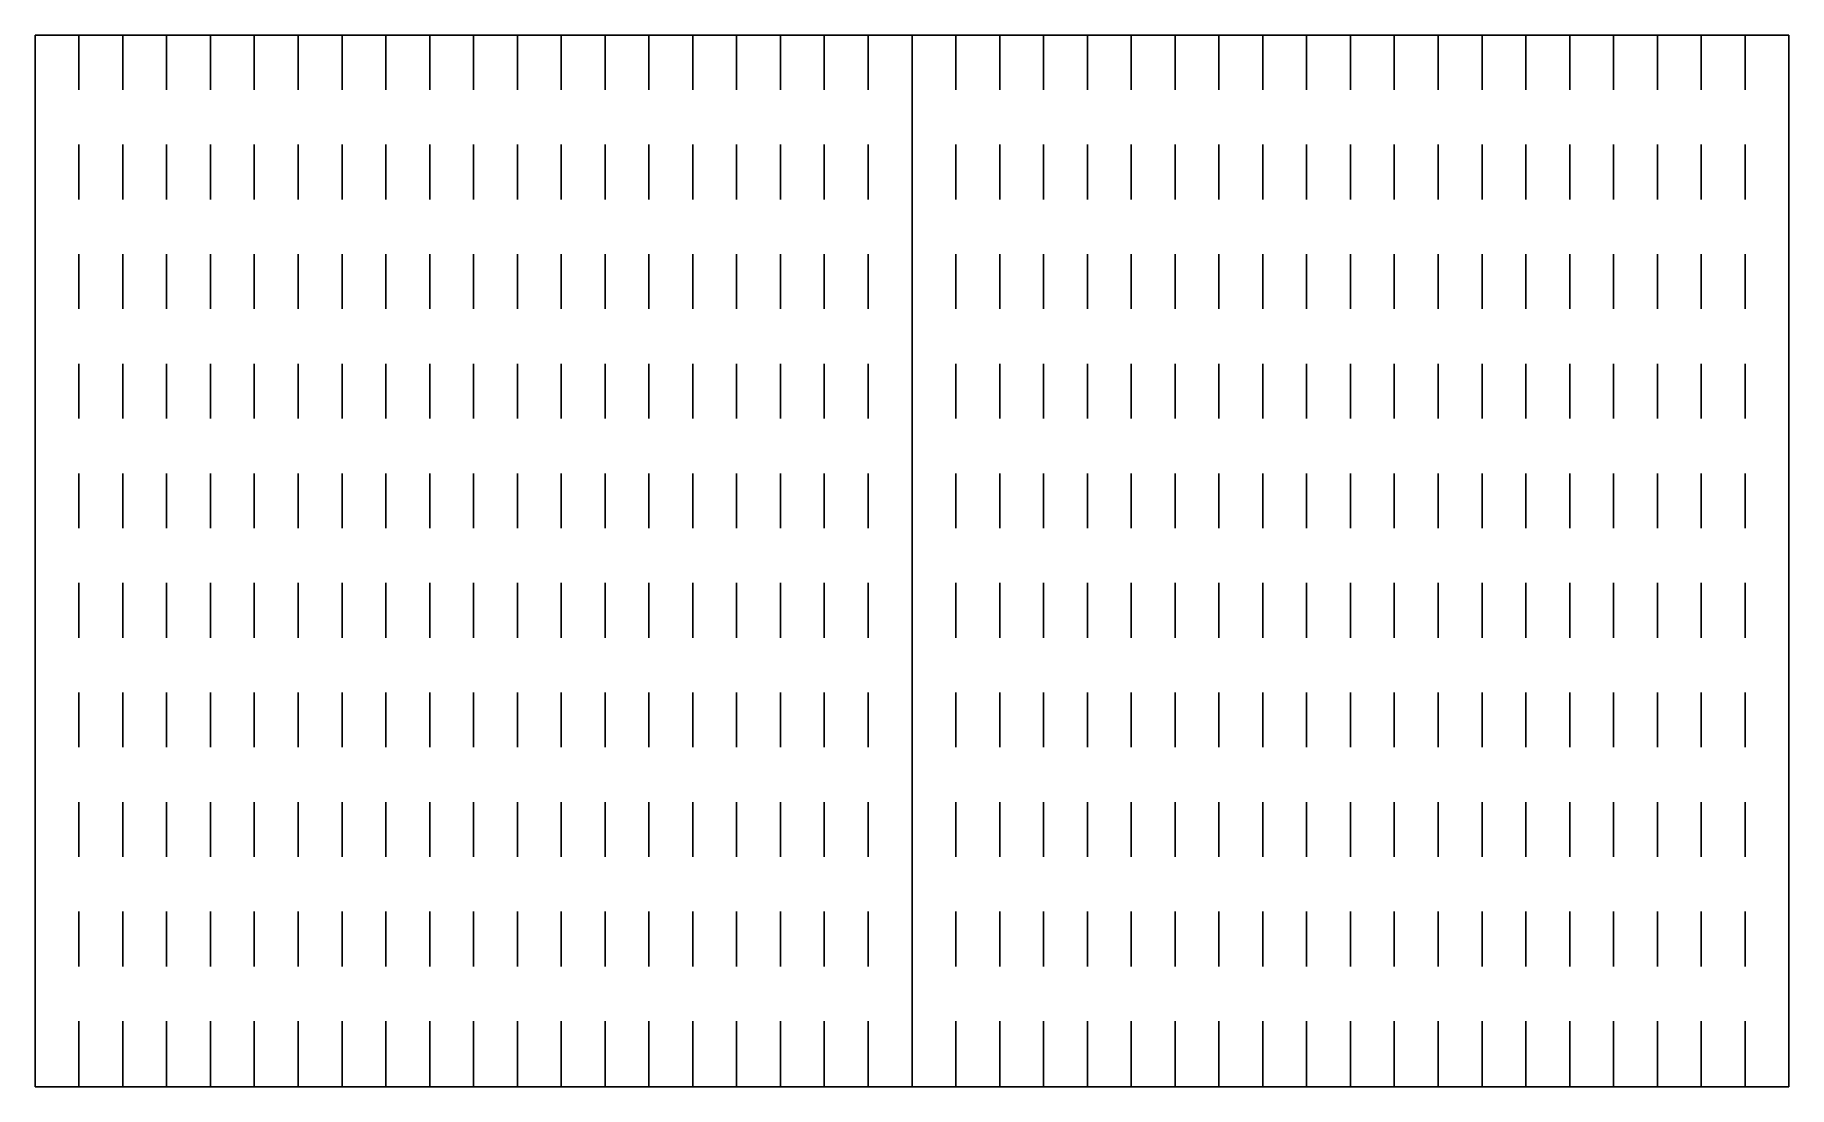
# Model space of a CAD drawing. Header units: millimetres. Extents: x 0 to 1600, y 0 to 960.
import ezdxf

# ---------------------------------------------------------------- set-up
doc = ezdxf.new("R2010")
doc.units = ezdxf.units.MM
doc.header["$LTSCALE"] = 65.395
doc.layers.add('lagenCSM', color=1, linetype='CONTINUOUS')

msp = doc.modelspace()

# ---------------------------------------------------------------- linework, layer by layer
at = {"layer": 'lagenCSM'}
for p, q in [((0, 0), (0, 960)), ((0, 960), (800, 960)), ((40, 910), (40, 960)), ((80, 910), (80, 960)), ((120, 910), (120, 960)), ((160, 910), (160, 960)), ((200, 910), (200, 960)), ((240, 910), (240, 960)), ((280, 910), (280, 960)), ((320, 910), (320, 960)), ((360, 910), (360, 960)), ((400, 910), (400, 960)), ((440, 910), (440, 960)), ((480, 910), (480, 960)), ((520, 910), (520, 960)), ((560, 910), (560, 960)), ((600, 910), (600, 960)), ((640, 910), (640, 960)), ((680, 910), (680, 960)), ((720, 910), (720, 960)), ((760, 910), (760, 960)), ((800, 0), (800, 960)), ((800, 960), (1600, 960)), ((840, 910), (840, 960)), ((880, 910), (880, 960)), ((920, 910), (920, 960)), ((960, 910), (960, 960)), ((1000, 910), (1000, 960)), ((1040, 910), (1040, 960)), ((1080, 910), (1080, 960)), ((1120, 910), (1120, 960)), ((1160, 910), (1160, 960)), ((1200, 910), (1200, 960)), ((1240, 910), (1240, 960)), ((1280, 910), (1280, 960)), ((1320, 910), (1320, 960)), ((1360, 910), (1360, 960)), ((1400, 910), (1400, 960)), ((1440, 910), (1440, 960)), ((1480, 910), (1480, 960)), ((1520, 910), (1520, 960)), ((1560, 910), (1560, 960)), ((1600, 0), (1600, 960)), ((40, 810), (40, 860)), ((80, 810), (80, 860)), ((120, 810), (120, 860)), ((160, 810), (160, 860)), ((200, 810), (200, 860)), ((240, 810), (240, 860)), ((280, 810), (280, 860)), ((320, 810), (320, 860)), ((360, 810), (360, 860)), ((400, 810), (400, 860)), ((440, 810), (440, 860)), ((480, 810), (480, 860)), ((520, 810), (520, 860)), ((560, 810), (560, 860)), ((600, 810), (600, 860)), ((640, 810), (640, 860)), ((680, 810), (680, 860)), ((720, 810), (720, 860)), ((760, 810), (760, 860)), ((840, 810), (840, 860)), ((880, 810), (880, 860)), ((920, 810), (920, 860)), ((960, 810), (960, 860)), ((1000, 810), (1000, 860)), ((1040, 810), (1040, 860)), ((1080, 810), (1080, 860)), ((1120, 810), (1120, 860)), ((1160, 810), (1160, 860)), ((1200, 810), (1200, 860)), ((1240, 810), (1240, 860)), ((1280, 810), (1280, 860)), ((1320, 810), (1320, 860)), ((1360, 810), (1360, 860)), ((1400, 810), (1400, 860)), ((1440, 810), (1440, 860)), ((1480, 810), (1480, 860)), ((1520, 810), (1520, 860)), ((1560, 810), (1560, 860)), ((40, 710), (40, 760)), ((80, 710), (80, 760)), ((120, 710), (120, 760)), ((160, 710), (160, 760)), ((200, 710), (200, 760)), ((240, 710), (240, 760)), ((280, 710), (280, 760)), ((320, 710), (320, 760)), ((360, 710), (360, 760)), ((400, 710), (400, 760)), ((440, 710), (440, 760)), ((480, 710), (480, 760)), ((520, 710), (520, 760)), ((560, 710), (560, 760)), ((600, 710), (600, 760)), ((640, 710), (640, 760)), ((680, 710), (680, 760)), ((720, 710), (720, 760)), ((760, 710), (760, 760)), ((840, 710), (840, 760)), ((880, 710), (880, 760)), ((920, 710), (920, 760)), ((960, 710), (960, 760)), ((1000, 710), (1000, 760)), ((1040, 710), (1040, 760)), ((1080, 710), (1080, 760)), ((1120, 710), (1120, 760)), ((1160, 710), (1160, 760)), ((1200, 710), (1200, 760)), ((1240, 710), (1240, 760)), ((1280, 710), (1280, 760)), ((1320, 710), (1320, 760)), ((1360, 710), (1360, 760)), ((1400, 710), (1400, 760)), ((1440, 710), (1440, 760)), ((1480, 710), (1480, 760)), ((1520, 710), (1520, 760)), ((1560, 710), (1560, 760)), ((40, 610), (40, 660)), ((80, 610), (80, 660)), ((120, 610), (120, 660)), ((160, 610), (160, 660)), ((200, 610), (200, 660)), ((240, 610), (240, 660)), ((280, 610), (280, 660)), ((320, 610), (320, 660)), ((360, 610), (360, 660)), ((400, 610), (400, 660)), ((440, 610), (440, 660)), ((480, 610), (480, 660)), ((520, 610), (520, 660)), ((560, 610), (560, 660)), ((600, 610), (600, 660)), ((640, 610), (640, 660)), ((680, 610), (680, 660)), ((720, 610), (720, 660)), ((760, 610), (760, 660)), ((840, 610), (840, 660)), ((880, 610), (880, 660)), ((920, 610), (920, 660)), ((960, 610), (960, 660)), ((1000, 610), (1000, 660)), ((1040, 610), (1040, 660)), ((1080, 610), (1080, 660)), ((1120, 610), (1120, 660)), ((1160, 610), (1160, 660)), ((1200, 610), (1200, 660)), ((1240, 610), (1240, 660)), ((1280, 610), (1280, 660)), ((1320, 610), (1320, 660)), ((1360, 610), (1360, 660)), ((1400, 610), (1400, 660)), ((1440, 610), (1440, 660)), ((1480, 610), (1480, 660)), ((1520, 610), (1520, 660)), ((1560, 610), (1560, 660)), ((40, 510), (40, 560)), ((80, 510), (80, 560)), ((120, 510), (120, 560)), ((160, 510), (160, 560)), ((200, 510), (200, 560)), ((240, 510), (240, 560)), ((280, 510), (280, 560)), ((320, 510), (320, 560)), ((360, 510), (360, 560)), ((400, 510), (400, 560)), ((440, 510), (440, 560)), ((480, 510), (480, 560)), ((520, 510), (520, 560)), ((560, 510), (560, 560)), ((600, 510), (600, 560)), ((640, 510), (640, 560)), ((680, 510), (680, 560)), ((720, 510), (720, 560)), ((760, 510), (760, 560)), ((840, 510), (840, 560)), ((880, 510), (880, 560)), ((920, 510), (920, 560)), ((960, 510), (960, 560)), ((1000, 510), (1000, 560)), ((1040, 510), (1040, 560)), ((1080, 510), (1080, 560)), ((1120, 510), (1120, 560)), ((1160, 510), (1160, 560)), ((1200, 510), (1200, 560)), ((1240, 510), (1240, 560)), ((1280, 510), (1280, 560)), ((1320, 510), (1320, 560)), ((1360, 510), (1360, 560)), ((1400, 510), (1400, 560)), ((1440, 510), (1440, 560)), ((1480, 510), (1480, 560)), ((1520, 510), (1520, 560)), ((1560, 510), (1560, 560)), ((40, 410), (40, 460)), ((80, 410), (80, 460)), ((120, 410), (120, 460)), ((160, 410), (160, 460)), ((200, 410), (200, 460)), ((240, 410), (240, 460)), ((280, 410), (280, 460)), ((320, 410), (320, 460)), ((360, 410), (360, 460)), ((400, 410), (400, 460)), ((440, 410), (440, 460)), ((480, 410), (480, 460)), ((520, 410), (520, 460)), ((560, 410), (560, 460)), ((600, 410), (600, 460)), ((640, 410), (640, 460)), ((680, 410), (680, 460)), ((720, 410), (720, 460)), ((760, 410), (760, 460)), ((840, 410), (840, 460)), ((880, 410), (880, 460)), ((920, 410), (920, 460)), ((960, 410), (960, 460)), ((1000, 410), (1000, 460)), ((1040, 410), (1040, 460)), ((1080, 410), (1080, 460)), ((1120, 410), (1120, 460)), ((1160, 410), (1160, 460)), ((1200, 410), (1200, 460)), ((1240, 410), (1240, 460)), ((1280, 410), (1280, 460)), ((1320, 410), (1320, 460)), ((1360, 410), (1360, 460)), ((1400, 410), (1400, 460)), ((1440, 410), (1440, 460)), ((1480, 410), (1480, 460)), ((1520, 410), (1520, 460)), ((1560, 410), (1560, 460)), ((40, 310), (40, 360)), ((80, 310), (80, 360)), ((120, 310), (120, 360)), ((160, 310), (160, 360)), ((200, 310), (200, 360)), ((240, 310), (240, 360)), ((280, 310), (280, 360)), ((320, 310), (320, 360)), ((360, 310), (360, 360)), ((400, 310), (400, 360)), ((440, 310), (440, 360)), ((480, 310), (480, 360)), ((520, 310), (520, 360)), ((560, 310), (560, 360)), ((600, 310), (600, 360)), ((640, 310), (640, 360)), ((680, 310), (680, 360)), ((720, 310), (720, 360)), ((760, 310), (760, 360)), ((840, 310), (840, 360)), ((880, 310), (880, 360)), ((920, 310), (920, 360)), ((960, 310), (960, 360)), ((1000, 310), (1000, 360)), ((1040, 310), (1040, 360)), ((1080, 310), (1080, 360)), ((1120, 310), (1120, 360)), ((1160, 310), (1160, 360)), ((1200, 310), (1200, 360)), ((1240, 310), (1240, 360)), ((1280, 310), (1280, 360)), ((1320, 310), (1320, 360)), ((1360, 310), (1360, 360)), ((1400, 310), (1400, 360)), ((1440, 310), (1440, 360)), ((1480, 310), (1480, 360)), ((1520, 310), (1520, 360)), ((1560, 310), (1560, 360)), ((40, 210), (40, 260)), ((80, 210), (80, 260)), ((120, 210), (120, 260)), ((160, 210), (160, 260)), ((200, 210), (200, 260)), ((240, 210), (240, 260)), ((280, 210), (280, 260)), ((320, 210), (320, 260)), ((360, 210), (360, 260)), ((400, 210), (400, 260)), ((440, 210), (440, 260)), ((480, 210), (480, 260)), ((520, 210), (520, 260)), ((560, 210), (560, 260)), ((600, 210), (600, 260)), ((640, 210), (640, 260)), ((680, 210), (680, 260)), ((720, 210), (720, 260)), ((760, 210), (760, 260)), ((840, 210), (840, 260)), ((880, 210), (880, 260)), ((920, 210), (920, 260)), ((960, 210), (960, 260)), ((1000, 210), (1000, 260)), ((1040, 210), (1040, 260)), ((1080, 210), (1080, 260)), ((1120, 210), (1120, 260)), ((1160, 210), (1160, 260)), ((1200, 210), (1200, 260)), ((1240, 210), (1240, 260)), ((1280, 210), (1280, 260)), ((1320, 210), (1320, 260)), ((1360, 210), (1360, 260)), ((1400, 210), (1400, 260)), ((1440, 210), (1440, 260)), ((1480, 210), (1480, 260)), ((1520, 210), (1520, 260)), ((1560, 210), (1560, 260)), ((40, 110), (40, 160)), ((80, 110), (80, 160)), ((120, 110), (120, 160)), ((160, 110), (160, 160)), ((200, 110), (200, 160)), ((240, 110), (240, 160)), ((280, 110), (280, 160)), ((320, 110), (320, 160)), ((360, 110), (360, 160)), ((400, 110), (400, 160)), ((440, 110), (440, 160)), ((480, 110), (480, 160)), ((520, 110), (520, 160)), ((560, 110), (560, 160)), ((600, 110), (600, 160)), ((640, 110), (640, 160)), ((680, 110), (680, 160)), ((720, 110), (720, 160)), ((760, 110), (760, 160)), ((840, 110), (840, 160)), ((880, 110), (880, 160)), ((920, 110), (920, 160)), ((960, 110), (960, 160)), ((1000, 110), (1000, 160)), ((1040, 110), (1040, 160)), ((1080, 110), (1080, 160)), ((1120, 110), (1120, 160)), ((1160, 110), (1160, 160)), ((1200, 110), (1200, 160)), ((1240, 110), (1240, 160)), ((1280, 110), (1280, 160)), ((1320, 110), (1320, 160)), ((1360, 110), (1360, 160)), ((1400, 110), (1400, 160)), ((1440, 110), (1440, 160)), ((1480, 110), (1480, 160)), ((1520, 110), (1520, 160)), ((1560, 110), (1560, 160)), ((40, 0), (40, 60)), ((80, 0), (80, 60)), ((120, 0), (120, 60)), ((160, 0), (160, 60)), ((200, 0), (200, 60)), ((240, 0), (240, 60)), ((280, 0), (280, 60)), ((320, 0), (320, 60)), ((360, 0), (360, 60)), ((400, 0), (400, 60)), ((440, 0), (440, 60)), ((480, 0), (480, 60)), ((520, 0), (520, 60)), ((560, 0), (560, 60)), ((600, 0), (600, 60)), ((640, 0), (640, 60)), ((680, 0), (680, 60)), ((720, 0), (720, 60)), ((760, 0), (760, 60)), ((840, 0), (840, 60)), ((880, 0), (880, 60)), ((920, 0), (920, 60)), ((960, 0), (960, 60)), ((1000, 0), (1000, 60)), ((1040, 0), (1040, 60)), ((1080, 0), (1080, 60)), ((1120, 0), (1120, 60)), ((1160, 0), (1160, 60)), ((1200, 0), (1200, 60)), ((1240, 0), (1240, 60)), ((1280, 0), (1280, 60)), ((1320, 0), (1320, 60)), ((1360, 0), (1360, 60)), ((1400, 0), (1400, 60)), ((1440, 0), (1440, 60)), ((1480, 0), (1480, 60)), ((1520, 0), (1520, 60)), ((1560, 0), (1560, 60)), ((800, 0), (0, 0)), ((1600, 0), (800, 0))]:
    msp.add_line(p, q, dxfattribs=at)

doc.saveas('drawing.dxf')
